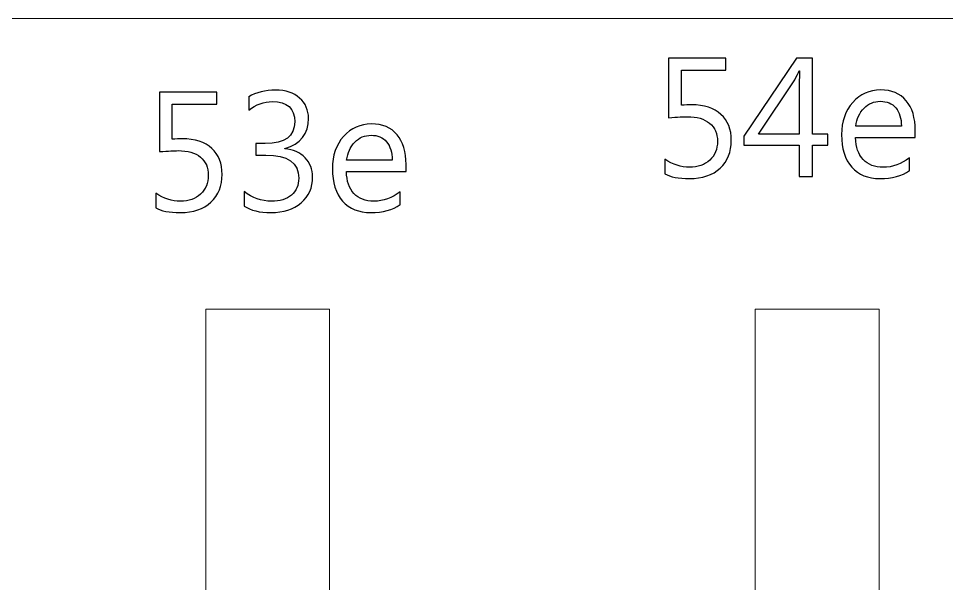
# Model space of a CAD drawing. Header units: centimetres. Extents: x -19.4 to 19.9, y -26.5 to 22.7.
# Drawn here: x -2.391 to -0.068, y 21.257 to 22.671 of the extents above; entities that cross this region are included whole.
import ezdxf

# ---------------------------------------------------------------- set-up
doc = ezdxf.new("R2010")
doc.units = ezdxf.units.CM
doc.header["$MEASUREMENT"] = 0
doc.layers.add('Camada 1', color=7, linetype='Continuous')

msp = doc.modelspace()

# ---------------------------------------------------------------- linework, layer by layer
at = {"layer": 'Camada 1', "color": 7, "lineweight": 9}
for points in [[(-1.92251, 20.52374), (-1.61237, 20.52374), (-1.61237, 21.94334), (-1.92251, 21.94334), (-1.92251, 20.52374)], [(-0.54651, 20.52374), (-0.23637, 20.52374), (-0.23637, 21.94334), (-0.54651, 21.94334), (-0.54651, 20.52374)]]:
    msp.add_lwpolyline(points, close=True, dxfattribs=at)
msp.add_open_spline([(-5.71413, 22.67052), (-5.71413, 22.67052), (2.17639, 22.67048), (2.17639, 22.67048), (2.17639, 22.67048), (2.17639, 22.67048), (2.17639, 19.8054), (2.17639, 19.8054), (2.17639, 19.8054), (2.17639, 19.8054), (-5.71413, 19.80566), (-5.71413, 19.80566), (-5.71413, 19.80566), (-5.71413, 19.80566), (-5.71413, 22.67052), (-5.71413, 22.67052)], degree=3, knots=[0, 0, 0, 0, 0.2, 0.2, 0.2, 0.2, 0.4, 0.4, 0.4, 0.4, 0.6, 0.6, 0.6, 0.6, 1, 1, 1, 1], dxfattribs=at)
at = {"layer": 'Camada 1', "color": 7}
for points, knots in [([(-0.77278, 22.2824), (-0.77278, 22.2824), (-0.77278, 22.31838), (-0.77278, 22.31838), (-0.77278, 22.31838), (-0.75253, 22.30512), (-0.73193, 22.29848), (-0.71098, 22.29848), (-0.71098, 22.29848), (-0.69002, 22.29848), (-0.67316, 22.30441), (-0.66032, 22.31626), (-0.66032, 22.31626), (-0.64754, 22.32805), (-0.64112, 22.34378), (-0.64112, 22.36333), (-0.64112, 22.36333), (-0.64112, 22.38273), (-0.64769, 22.3979), (-0.66074, 22.40876), (-0.66074, 22.40876), (-0.67386, 22.41963), (-0.69256, 22.42506), (-0.71697, 22.42506), (-0.71697, 22.42506), (-0.72523, 22.42506), (-0.74075, 22.42422), (-0.76347, 22.42259), (-0.76347, 22.42259), (-0.76347, 22.42259), (-0.76347, 22.57154), (-0.76347, 22.57154), (-0.76347, 22.57154), (-0.76347, 22.57154), (-0.61996, 22.57154), (-0.61996, 22.57154), (-0.61996, 22.57154), (-0.61996, 22.57154), (-0.61996, 22.54106), (-0.61996, 22.54106), (-0.61996, 22.54106), (-0.61996, 22.54106), (-0.7313, 22.54106), (-0.7313, 22.54106), (-0.7313, 22.54106), (-0.7313, 22.54106), (-0.7313, 22.45385), (-0.7313, 22.45385), (-0.7313, 22.45385), (-0.72219, 22.45441), (-0.7138, 22.4547), (-0.70604, 22.4547), (-0.70604, 22.4547), (-0.67436, 22.4547), (-0.6498, 22.44672), (-0.63245, 22.43085), (-0.63245, 22.43085), (-0.61509, 22.41497), (-0.60641, 22.39317), (-0.60641, 22.36551), (-0.60641, 22.36551), (-0.60641, 22.33687), (-0.61572, 22.31379), (-0.63442, 22.29637), (-0.63442, 22.29637), (-0.65312, 22.27887), (-0.6788, 22.27012), (-0.71133, 22.27012), (-0.71133, 22.27012), (-0.73877, 22.27012), (-0.75924, 22.27421), (-0.77278, 22.2824)], [0, 0, 0, 0, 0.0526316, 0.0526316, 0.0526316, 0.0526316, 0.1052632, 0.1052632, 0.1052632, 0.1052632, 0.1578947, 0.1578947, 0.1578947, 0.1578947, 0.2105263, 0.2105263, 0.2105263, 0.2105263, 0.2631579, 0.2631579, 0.2631579, 0.2631579, 0.3157895, 0.3157895, 0.3157895, 0.3157895, 0.3684211, 0.3684211, 0.3684211, 0.3684211, 0.4210526, 0.4210526, 0.4210526, 0.4210526, 0.4736842, 0.4736842, 0.4736842, 0.4736842, 0.5263158, 0.5263158, 0.5263158, 0.5263158, 0.5789474, 0.5789474, 0.5789474, 0.5789474, 0.6315789, 0.6315789, 0.6315789, 0.631579, 0.6842105, 0.6842105, 0.6842105, 0.6842105, 0.7368421, 0.7368421, 0.7368421, 0.7368421, 0.7894737, 0.7894737, 0.7894737, 0.7894737, 0.8421053, 0.8421053, 0.8421053, 0.8421053, 0.8947368, 0.8947368, 0.8947368, 0.8947369, 1, 1, 1, 1]), ([(-0.36468, 22.35394), (-0.36468, 22.35394), (-0.40278, 22.35394), (-0.40278, 22.35394), (-0.40278, 22.35394), (-0.40278, 22.35394), (-0.40278, 22.2752), (-0.40278, 22.2752), (-0.40278, 22.2752), (-0.40278, 22.2752), (-0.43623, 22.2752), (-0.43623, 22.2752), (-0.43623, 22.2752), (-0.43623, 22.2752), (-0.43623, 22.35394), (-0.43623, 22.35394), (-0.43623, 22.35394), (-0.43623, 22.35394), (-0.57551, 22.35394), (-0.57551, 22.35394), (-0.57551, 22.35394), (-0.57551, 22.35394), (-0.57551, 22.3761), (-0.57551, 22.3761), (-0.57551, 22.3761), (-0.57551, 22.3761), (-0.44364, 22.57154), (-0.44364, 22.57154), (-0.44364, 22.57154), (-0.44364, 22.57154), (-0.40278, 22.57154), (-0.40278, 22.57154), (-0.40278, 22.57154), (-0.40278, 22.57154), (-0.40278, 22.38146), (-0.40278, 22.38146), (-0.40278, 22.38146), (-0.40278, 22.38146), (-0.36468, 22.38146), (-0.36468, 22.38146), (-0.36468, 22.38146), (-0.36468, 22.38146), (-0.36468, 22.35394), (-0.36468, 22.35394)], [0, 0, 0, 0, 0.0833333, 0.0833333, 0.0833333, 0.0833333, 0.1666667, 0.1666667, 0.1666667, 0.1666667, 0.25, 0.25, 0.25, 0.25, 0.3333333, 0.3333333, 0.3333333, 0.3333333, 0.4166667, 0.4166667, 0.4166667, 0.4166667, 0.5, 0.5, 0.5, 0.5, 0.5833333, 0.5833333, 0.5833333, 0.5833333, 0.6666667, 0.6666667, 0.6666667, 0.6666667, 0.75, 0.75, 0.75, 0.75, 0.8333333, 0.8333333, 0.8333333, 0.8333333, 1, 1, 1, 1]), ([(-0.43623, 22.38146), (-0.43623, 22.38146), (-0.43623, 22.50952), (-0.43623, 22.50952), (-0.43623, 22.50952), (-0.43623, 22.51862), (-0.43595, 22.52885), (-0.43538, 22.54014), (-0.43538, 22.54014), (-0.43538, 22.54014), (-0.43623, 22.54014), (-0.43623, 22.54014), (-0.43623, 22.54014), (-0.43813, 22.53513), (-0.44194, 22.52758), (-0.44759, 22.51742), (-0.44759, 22.51742), (-0.44759, 22.51742), (-0.53875, 22.38146), (-0.53875, 22.38146), (-0.53875, 22.38146), (-0.53875, 22.38146), (-0.43623, 22.38146), (-0.43623, 22.38146)], [0, 0, 0, 0, 0.1428571, 0.1428571, 0.1428571, 0.1428572, 0.2857143, 0.2857143, 0.2857143, 0.2857143, 0.4285714, 0.4285714, 0.4285714, 0.4285714, 0.5714286, 0.5714286, 0.5714286, 0.5714286, 0.7142857, 0.7142857, 0.7142857, 0.7142857, 1, 1, 1, 1]), ([(-1.82638, 22.20121), (-1.82638, 22.20121), (-1.82638, 22.23761), (-1.82638, 22.23761), (-1.82638, 22.23761), (-1.80613, 22.22153), (-1.7832, 22.21348), (-1.75772, 22.21348), (-1.75772, 22.21348), (-1.73698, 22.21348), (-1.72047, 22.21863), (-1.70812, 22.22901), (-1.70812, 22.22901), (-1.69578, 22.23938), (-1.68964, 22.25335), (-1.68964, 22.27085), (-1.68964, 22.27085), (-1.68964, 22.30965), (-1.71715, 22.32906), (-1.77212, 22.32906), (-1.77212, 22.32906), (-1.77212, 22.32906), (-1.79674, 22.32906), (-1.79674, 22.32906), (-1.79674, 22.32906), (-1.79674, 22.32906), (-1.79674, 22.35784), (-1.79674, 22.35784), (-1.79674, 22.35784), (-1.79674, 22.35784), (-1.77332, 22.35784), (-1.77332, 22.35784), (-1.77332, 22.35784), (-1.72428, 22.35784), (-1.6998, 22.37605), (-1.6998, 22.41238), (-1.6998, 22.41238), (-1.6998, 22.44604), (-1.7185, 22.46283), (-1.75589, 22.46283), (-1.75589, 22.46283), (-1.77677, 22.46283), (-1.79646, 22.45578), (-1.81495, 22.44166), (-1.81495, 22.44166), (-1.81495, 22.44166), (-1.81495, 22.47468), (-1.81495, 22.47468), (-1.81495, 22.47468), (-1.7959, 22.48597), (-1.77339, 22.49162), (-1.74749, 22.49162), (-1.74749, 22.49162), (-1.72252, 22.49162), (-1.70255, 22.48499), (-1.68752, 22.47179), (-1.68752, 22.47179), (-1.67256, 22.45853), (-1.66508, 22.44159), (-1.66508, 22.42092), (-1.66508, 22.42092), (-1.66508, 22.3819), (-1.68491, 22.35678), (-1.72463, 22.34564), (-1.72463, 22.34564), (-1.72463, 22.34564), (-1.72463, 22.34479), (-1.72463, 22.34479), (-1.72463, 22.34479), (-1.70333, 22.34274), (-1.68639, 22.33526), (-1.67383, 22.32235), (-1.67383, 22.32235), (-1.6612, 22.30944), (-1.65492, 22.29335), (-1.65492, 22.27409), (-1.65492, 22.27409), (-1.65492, 22.24742), (-1.66445, 22.22597), (-1.68357, 22.2096), (-1.68357, 22.2096), (-1.70269, 22.1933), (-1.72788, 22.18512), (-1.75914, 22.18512), (-1.75914, 22.18512), (-1.78729, 22.18512), (-1.80972, 22.19048), (-1.82638, 22.20121)], [0, 0, 0, 0, 0.0434783, 0.0434783, 0.0434783, 0.0434783, 0.0869565, 0.0869565, 0.0869565, 0.0869565, 0.1304348, 0.1304348, 0.1304348, 0.1304348, 0.173913, 0.173913, 0.173913, 0.1739131, 0.2173913, 0.2173913, 0.2173913, 0.2173913, 0.2608696, 0.2608696, 0.2608696, 0.2608696, 0.3043478, 0.3043478, 0.3043478, 0.3043478, 0.3478261, 0.3478261, 0.3478261, 0.3478261, 0.3913043, 0.3913043, 0.3913043, 0.3913044, 0.4347826, 0.4347826, 0.4347826, 0.4347826, 0.4782609, 0.4782609, 0.4782609, 0.4782609, 0.5217391, 0.5217391, 0.5217391, 0.5217391, 0.5652174, 0.5652174, 0.5652174, 0.5652174, 0.6086957, 0.6086957, 0.6086957, 0.6086957, 0.6521739, 0.6521739, 0.6521739, 0.6521739, 0.6956522, 0.6956522, 0.6956522, 0.6956522, 0.7391304, 0.7391304, 0.7391304, 0.7391304, 0.7826087, 0.7826087, 0.7826087, 0.7826087, 0.826087, 0.826087, 0.826087, 0.826087, 0.8695652, 0.8695652, 0.8695652, 0.8695652, 0.9130435, 0.9130435, 0.9130435, 0.9130435, 1, 1, 1, 1]), ([(-0.14582, 22.37257), (-0.14582, 22.37257), (-0.29526, 22.37257), (-0.29526, 22.37257), (-0.29526, 22.37257), (-0.29469, 22.34893), (-0.28834, 22.33066), (-0.27628, 22.31782), (-0.27628, 22.31782), (-0.26414, 22.3049), (-0.24749, 22.29848), (-0.22632, 22.29848), (-0.22632, 22.29848), (-0.20247, 22.29848), (-0.1806, 22.30639), (-0.16063, 22.32219), (-0.16063, 22.32219), (-0.16063, 22.32219), (-0.16063, 22.29044), (-0.16063, 22.29044), (-0.16063, 22.29044), (-0.17919, 22.27689), (-0.20381, 22.27012), (-0.23437, 22.27012), (-0.23437, 22.27012), (-0.26421, 22.27012), (-0.28771, 22.27972), (-0.30478, 22.29898), (-0.30478, 22.29898), (-0.32186, 22.31824), (-0.33039, 22.34533), (-0.33039, 22.38019), (-0.33039, 22.38019), (-0.33039, 22.41321), (-0.32108, 22.44002), (-0.30238, 22.46083), (-0.30238, 22.46083), (-0.28368, 22.48158), (-0.26054, 22.49195), (-0.23281, 22.49195), (-0.23281, 22.49195), (-0.20515, 22.49195), (-0.18371, 22.48299), (-0.16854, 22.46507), (-0.16854, 22.46507), (-0.15337, 22.44715), (-0.14582, 22.42224), (-0.14582, 22.39035), (-0.14582, 22.39035), (-0.14582, 22.39035), (-0.14582, 22.37257), (-0.14582, 22.37257)], [0, 0, 0, 0, 0.0714286, 0.0714286, 0.0714286, 0.0714286, 0.1428571, 0.1428571, 0.1428571, 0.1428572, 0.2142857, 0.2142857, 0.2142857, 0.2142857, 0.2857143, 0.2857143, 0.2857143, 0.2857143, 0.3571429, 0.3571429, 0.3571429, 0.3571429, 0.4285714, 0.4285714, 0.4285714, 0.4285714, 0.5, 0.5, 0.5, 0.5, 0.5714286, 0.5714286, 0.5714286, 0.5714286, 0.6428571, 0.6428571, 0.6428571, 0.6428572, 0.7142857, 0.7142857, 0.7142857, 0.7142857, 0.7857143, 0.7857143, 0.7857143, 0.7857143, 0.8571429, 0.8571429, 0.8571429, 0.8571429, 1, 1, 1, 1]), ([(-2.04778, 22.1974), (-2.04778, 22.1974), (-2.04778, 22.23338), (-2.04778, 22.23338), (-2.04778, 22.23338), (-2.02753, 22.22012), (-2.00693, 22.21348), (-1.98598, 22.21348), (-1.98598, 22.21348), (-1.96502, 22.21348), (-1.94816, 22.21941), (-1.93532, 22.23126), (-1.93532, 22.23126), (-1.92254, 22.24305), (-1.91612, 22.25878), (-1.91612, 22.27833), (-1.91612, 22.27833), (-1.91612, 22.29773), (-1.92269, 22.3129), (-1.93574, 22.32376), (-1.93574, 22.32376), (-1.94886, 22.33463), (-1.96756, 22.34006), (-1.99197, 22.34006), (-1.99197, 22.34006), (-2.00023, 22.34006), (-2.01575, 22.33922), (-2.03847, 22.33759), (-2.03847, 22.33759), (-2.03847, 22.33759), (-2.03847, 22.48654), (-2.03847, 22.48654), (-2.03847, 22.48654), (-2.03847, 22.48654), (-1.89496, 22.48654), (-1.89496, 22.48654), (-1.89496, 22.48654), (-1.89496, 22.48654), (-1.89496, 22.45606), (-1.89496, 22.45606), (-1.89496, 22.45606), (-1.89496, 22.45606), (-2.0063, 22.45606), (-2.0063, 22.45606), (-2.0063, 22.45606), (-2.0063, 22.45606), (-2.0063, 22.36885), (-2.0063, 22.36885), (-2.0063, 22.36885), (-1.99719, 22.36941), (-1.9888, 22.3697), (-1.98104, 22.3697), (-1.98104, 22.3697), (-1.94936, 22.3697), (-1.9248, 22.36172), (-1.90745, 22.34585), (-1.90745, 22.34585), (-1.89009, 22.32997), (-1.88141, 22.30817), (-1.88141, 22.28051), (-1.88141, 22.28051), (-1.88141, 22.25187), (-1.89072, 22.22879), (-1.90942, 22.21137), (-1.90942, 22.21137), (-1.92812, 22.19387), (-1.9538, 22.18512), (-1.98633, 22.18512), (-1.98633, 22.18512), (-2.01377, 22.18512), (-2.03424, 22.18921), (-2.04778, 22.1974)], [0, 0, 0, 0, 0.0526316, 0.0526316, 0.0526316, 0.0526316, 0.1052632, 0.1052632, 0.1052632, 0.1052632, 0.1578947, 0.1578947, 0.1578947, 0.1578947, 0.2105263, 0.2105263, 0.2105263, 0.2105263, 0.2631579, 0.2631579, 0.2631579, 0.2631579, 0.3157895, 0.3157895, 0.3157895, 0.3157895, 0.3684211, 0.3684211, 0.3684211, 0.3684211, 0.4210526, 0.4210526, 0.4210526, 0.4210526, 0.4736842, 0.4736842, 0.4736842, 0.4736842, 0.5263158, 0.5263158, 0.5263158, 0.5263158, 0.5789474, 0.5789474, 0.5789474, 0.5789474, 0.6315789, 0.6315789, 0.6315789, 0.631579, 0.6842105, 0.6842105, 0.6842105, 0.6842105, 0.7368421, 0.7368421, 0.7368421, 0.7368421, 0.7894737, 0.7894737, 0.7894737, 0.7894737, 0.8421053, 0.8421053, 0.8421053, 0.8421053, 0.8947368, 0.8947368, 0.8947368, 0.8947369, 1, 1, 1, 1]), ([(-0.18053, 22.40136), (-0.18067, 22.42097), (-0.1854, 22.43628), (-0.19471, 22.44722), (-0.19471, 22.44722), (-0.20403, 22.45815), (-0.21694, 22.46359), (-0.23345, 22.46359), (-0.23345, 22.46359), (-0.24939, 22.46359), (-0.26301, 22.45787), (-0.27416, 22.44637), (-0.27416, 22.44637), (-0.28531, 22.43487), (-0.29222, 22.41991), (-0.29483, 22.40136), (-0.29483, 22.40136), (-0.29483, 22.40136), (-0.18053, 22.40136), (-0.18053, 22.40136)], [0, 0, 0, 0, 0.1666667, 0.1666667, 0.1666667, 0.1666667, 0.3333333, 0.3333333, 0.3333333, 0.3333333, 0.5, 0.5, 0.5, 0.5, 0.6666667, 0.6666667, 0.6666667, 0.6666667, 1, 1, 1, 1]), ([(-1.42082, 22.28757), (-1.42082, 22.28757), (-1.57026, 22.28757), (-1.57026, 22.28757), (-1.57026, 22.28757), (-1.56969, 22.26393), (-1.56334, 22.24566), (-1.55128, 22.23282), (-1.55128, 22.23282), (-1.53914, 22.2199), (-1.52249, 22.21348), (-1.50132, 22.21348), (-1.50132, 22.21348), (-1.47747, 22.21348), (-1.4556, 22.22139), (-1.43563, 22.23719), (-1.43563, 22.23719), (-1.43563, 22.23719), (-1.43563, 22.20544), (-1.43563, 22.20544), (-1.43563, 22.20544), (-1.45419, 22.19189), (-1.47881, 22.18512), (-1.50937, 22.18512), (-1.50937, 22.18512), (-1.53921, 22.18512), (-1.56271, 22.19472), (-1.57978, 22.21398), (-1.57978, 22.21398), (-1.59686, 22.23324), (-1.60539, 22.26033), (-1.60539, 22.29519), (-1.60539, 22.29519), (-1.60539, 22.32821), (-1.59608, 22.35502), (-1.57738, 22.37583), (-1.57738, 22.37583), (-1.55868, 22.39658), (-1.53554, 22.40695), (-1.50781, 22.40695), (-1.50781, 22.40695), (-1.48015, 22.40695), (-1.45871, 22.39799), (-1.44354, 22.38007), (-1.44354, 22.38007), (-1.42837, 22.36215), (-1.42082, 22.33724), (-1.42082, 22.30535), (-1.42082, 22.30535), (-1.42082, 22.30535), (-1.42082, 22.28757), (-1.42082, 22.28757)], [0, 0, 0, 0, 0.0714286, 0.0714286, 0.0714286, 0.0714286, 0.1428571, 0.1428571, 0.1428571, 0.1428572, 0.2142857, 0.2142857, 0.2142857, 0.2142857, 0.2857143, 0.2857143, 0.2857143, 0.2857143, 0.3571429, 0.3571429, 0.3571429, 0.3571429, 0.4285714, 0.4285714, 0.4285714, 0.4285714, 0.5, 0.5, 0.5, 0.5, 0.5714286, 0.5714286, 0.5714286, 0.5714286, 0.6428571, 0.6428571, 0.6428571, 0.6428572, 0.7142857, 0.7142857, 0.7142857, 0.7142857, 0.7857143, 0.7857143, 0.7857143, 0.7857143, 0.8571429, 0.8571429, 0.8571429, 0.8571429, 1, 1, 1, 1]), ([(-1.45553, 22.31636), (-1.45567, 22.33597), (-1.4604, 22.35128), (-1.46971, 22.36222), (-1.46971, 22.36222), (-1.47903, 22.37315), (-1.49194, 22.37859), (-1.50845, 22.37859), (-1.50845, 22.37859), (-1.52439, 22.37859), (-1.53801, 22.37287), (-1.54916, 22.36137), (-1.54916, 22.36137), (-1.56031, 22.34987), (-1.56722, 22.33491), (-1.56983, 22.31636), (-1.56983, 22.31636), (-1.56983, 22.31636), (-1.45553, 22.31636), (-1.45553, 22.31636)], [0, 0, 0, 0, 0.1666667, 0.1666667, 0.1666667, 0.1666667, 0.3333333, 0.3333333, 0.3333333, 0.3333333, 0.5, 0.5, 0.5, 0.5, 0.6666667, 0.6666667, 0.6666667, 0.6666667, 1, 1, 1, 1])]:
    msp.add_open_spline(points, degree=3, knots=knots, dxfattribs=at)
at = {"layer": 'Camada 1', "color": 250, "lineweight": 9}
for points, knots in [([(-0.77278, 22.2824), (-0.77278, 22.2824), (-0.77278, 22.31838), (-0.77278, 22.31838), (-0.77278, 22.31838), (-0.75253, 22.30512), (-0.73193, 22.29848), (-0.71098, 22.29848), (-0.71098, 22.29848), (-0.69002, 22.29848), (-0.67316, 22.30441), (-0.66032, 22.31626), (-0.66032, 22.31626), (-0.64754, 22.32805), (-0.64112, 22.34378), (-0.64112, 22.36333), (-0.64112, 22.36333), (-0.64112, 22.38273), (-0.64769, 22.3979), (-0.66074, 22.40876), (-0.66074, 22.40876), (-0.67386, 22.41963), (-0.69256, 22.42506), (-0.71697, 22.42506), (-0.71697, 22.42506), (-0.72523, 22.42506), (-0.74075, 22.42422), (-0.76347, 22.42259), (-0.76347, 22.42259), (-0.76347, 22.42259), (-0.76347, 22.57154), (-0.76347, 22.57154), (-0.76347, 22.57154), (-0.76347, 22.57154), (-0.61996, 22.57154), (-0.61996, 22.57154), (-0.61996, 22.57154), (-0.61996, 22.57154), (-0.61996, 22.54106), (-0.61996, 22.54106), (-0.61996, 22.54106), (-0.61996, 22.54106), (-0.7313, 22.54106), (-0.7313, 22.54106), (-0.7313, 22.54106), (-0.7313, 22.54106), (-0.7313, 22.45385), (-0.7313, 22.45385), (-0.7313, 22.45385), (-0.72219, 22.45441), (-0.7138, 22.4547), (-0.70604, 22.4547), (-0.70604, 22.4547), (-0.67436, 22.4547), (-0.6498, 22.44672), (-0.63245, 22.43085), (-0.63245, 22.43085), (-0.61509, 22.41497), (-0.60641, 22.39317), (-0.60641, 22.36551), (-0.60641, 22.36551), (-0.60641, 22.33687), (-0.61572, 22.31379), (-0.63442, 22.29637), (-0.63442, 22.29637), (-0.65312, 22.27887), (-0.6788, 22.27012), (-0.71133, 22.27012), (-0.71133, 22.27012), (-0.73877, 22.27012), (-0.75924, 22.27421), (-0.77278, 22.2824)], [0, 0, 0, 0, 0.0526316, 0.0526316, 0.0526316, 0.0526316, 0.1052632, 0.1052632, 0.1052632, 0.1052632, 0.1578947, 0.1578947, 0.1578947, 0.1578947, 0.2105263, 0.2105263, 0.2105263, 0.2105263, 0.2631579, 0.2631579, 0.2631579, 0.2631579, 0.3157895, 0.3157895, 0.3157895, 0.3157895, 0.3684211, 0.3684211, 0.3684211, 0.3684211, 0.4210526, 0.4210526, 0.4210526, 0.4210526, 0.4736842, 0.4736842, 0.4736842, 0.4736842, 0.5263158, 0.5263158, 0.5263158, 0.5263158, 0.5789474, 0.5789474, 0.5789474, 0.5789474, 0.6315789, 0.6315789, 0.6315789, 0.631579, 0.6842105, 0.6842105, 0.6842105, 0.6842105, 0.7368421, 0.7368421, 0.7368421, 0.7368421, 0.7894737, 0.7894737, 0.7894737, 0.7894737, 0.8421053, 0.8421053, 0.8421053, 0.8421053, 0.8947368, 0.8947368, 0.8947368, 0.8947369, 1, 1, 1, 1]), ([(-0.36468, 22.35394), (-0.36468, 22.35394), (-0.40278, 22.35394), (-0.40278, 22.35394), (-0.40278, 22.35394), (-0.40278, 22.35394), (-0.40278, 22.2752), (-0.40278, 22.2752), (-0.40278, 22.2752), (-0.40278, 22.2752), (-0.43623, 22.2752), (-0.43623, 22.2752), (-0.43623, 22.2752), (-0.43623, 22.2752), (-0.43623, 22.35394), (-0.43623, 22.35394), (-0.43623, 22.35394), (-0.43623, 22.35394), (-0.57551, 22.35394), (-0.57551, 22.35394), (-0.57551, 22.35394), (-0.57551, 22.35394), (-0.57551, 22.3761), (-0.57551, 22.3761), (-0.57551, 22.3761), (-0.57551, 22.3761), (-0.44364, 22.57154), (-0.44364, 22.57154), (-0.44364, 22.57154), (-0.44364, 22.57154), (-0.40278, 22.57154), (-0.40278, 22.57154), (-0.40278, 22.57154), (-0.40278, 22.57154), (-0.40278, 22.38146), (-0.40278, 22.38146), (-0.40278, 22.38146), (-0.40278, 22.38146), (-0.36468, 22.38146), (-0.36468, 22.38146), (-0.36468, 22.38146), (-0.36468, 22.38146), (-0.36468, 22.35394), (-0.36468, 22.35394)], [0, 0, 0, 0, 0.0833333, 0.0833333, 0.0833333, 0.0833333, 0.1666667, 0.1666667, 0.1666667, 0.1666667, 0.25, 0.25, 0.25, 0.25, 0.3333333, 0.3333333, 0.3333333, 0.3333333, 0.4166667, 0.4166667, 0.4166667, 0.4166667, 0.5, 0.5, 0.5, 0.5, 0.5833333, 0.5833333, 0.5833333, 0.5833333, 0.6666667, 0.6666667, 0.6666667, 0.6666667, 0.75, 0.75, 0.75, 0.75, 0.8333333, 0.8333333, 0.8333333, 0.8333333, 1, 1, 1, 1]), ([(-0.43623, 22.38146), (-0.43623, 22.38146), (-0.43623, 22.50952), (-0.43623, 22.50952), (-0.43623, 22.50952), (-0.43623, 22.51862), (-0.43595, 22.52885), (-0.43538, 22.54014), (-0.43538, 22.54014), (-0.43538, 22.54014), (-0.43623, 22.54014), (-0.43623, 22.54014), (-0.43623, 22.54014), (-0.43813, 22.53513), (-0.44194, 22.52758), (-0.44759, 22.51742), (-0.44759, 22.51742), (-0.44759, 22.51742), (-0.53875, 22.38146), (-0.53875, 22.38146), (-0.53875, 22.38146), (-0.53875, 22.38146), (-0.43623, 22.38146), (-0.43623, 22.38146)], [0, 0, 0, 0, 0.1428571, 0.1428571, 0.1428571, 0.1428572, 0.2857143, 0.2857143, 0.2857143, 0.2857143, 0.4285714, 0.4285714, 0.4285714, 0.4285714, 0.5714286, 0.5714286, 0.5714286, 0.5714286, 0.7142857, 0.7142857, 0.7142857, 0.7142857, 1, 1, 1, 1]), ([(-1.82638, 22.20121), (-1.82638, 22.20121), (-1.82638, 22.23761), (-1.82638, 22.23761), (-1.82638, 22.23761), (-1.80613, 22.22153), (-1.7832, 22.21348), (-1.75772, 22.21348), (-1.75772, 22.21348), (-1.73698, 22.21348), (-1.72047, 22.21863), (-1.70812, 22.22901), (-1.70812, 22.22901), (-1.69578, 22.23938), (-1.68964, 22.25335), (-1.68964, 22.27085), (-1.68964, 22.27085), (-1.68964, 22.30965), (-1.71715, 22.32906), (-1.77212, 22.32906), (-1.77212, 22.32906), (-1.77212, 22.32906), (-1.79674, 22.32906), (-1.79674, 22.32906), (-1.79674, 22.32906), (-1.79674, 22.32906), (-1.79674, 22.35784), (-1.79674, 22.35784), (-1.79674, 22.35784), (-1.79674, 22.35784), (-1.77332, 22.35784), (-1.77332, 22.35784), (-1.77332, 22.35784), (-1.72428, 22.35784), (-1.6998, 22.37605), (-1.6998, 22.41238), (-1.6998, 22.41238), (-1.6998, 22.44604), (-1.7185, 22.46283), (-1.75589, 22.46283), (-1.75589, 22.46283), (-1.77677, 22.46283), (-1.79646, 22.45578), (-1.81495, 22.44166), (-1.81495, 22.44166), (-1.81495, 22.44166), (-1.81495, 22.47468), (-1.81495, 22.47468), (-1.81495, 22.47468), (-1.7959, 22.48597), (-1.77339, 22.49162), (-1.74749, 22.49162), (-1.74749, 22.49162), (-1.72252, 22.49162), (-1.70255, 22.48499), (-1.68752, 22.47179), (-1.68752, 22.47179), (-1.67256, 22.45853), (-1.66508, 22.44159), (-1.66508, 22.42092), (-1.66508, 22.42092), (-1.66508, 22.3819), (-1.68491, 22.35678), (-1.72463, 22.34564), (-1.72463, 22.34564), (-1.72463, 22.34564), (-1.72463, 22.34479), (-1.72463, 22.34479), (-1.72463, 22.34479), (-1.70333, 22.34274), (-1.68639, 22.33526), (-1.67383, 22.32235), (-1.67383, 22.32235), (-1.6612, 22.30944), (-1.65492, 22.29335), (-1.65492, 22.27409), (-1.65492, 22.27409), (-1.65492, 22.24742), (-1.66445, 22.22597), (-1.68357, 22.2096), (-1.68357, 22.2096), (-1.70269, 22.1933), (-1.72788, 22.18512), (-1.75914, 22.18512), (-1.75914, 22.18512), (-1.78729, 22.18512), (-1.80972, 22.19048), (-1.82638, 22.20121)], [0, 0, 0, 0, 0.0434783, 0.0434783, 0.0434783, 0.0434783, 0.0869565, 0.0869565, 0.0869565, 0.0869565, 0.1304348, 0.1304348, 0.1304348, 0.1304348, 0.173913, 0.173913, 0.173913, 0.1739131, 0.2173913, 0.2173913, 0.2173913, 0.2173913, 0.2608696, 0.2608696, 0.2608696, 0.2608696, 0.3043478, 0.3043478, 0.3043478, 0.3043478, 0.3478261, 0.3478261, 0.3478261, 0.3478261, 0.3913043, 0.3913043, 0.3913043, 0.3913044, 0.4347826, 0.4347826, 0.4347826, 0.4347826, 0.4782609, 0.4782609, 0.4782609, 0.4782609, 0.5217391, 0.5217391, 0.5217391, 0.5217391, 0.5652174, 0.5652174, 0.5652174, 0.5652174, 0.6086957, 0.6086957, 0.6086957, 0.6086957, 0.6521739, 0.6521739, 0.6521739, 0.6521739, 0.6956522, 0.6956522, 0.6956522, 0.6956522, 0.7391304, 0.7391304, 0.7391304, 0.7391304, 0.7826087, 0.7826087, 0.7826087, 0.7826087, 0.826087, 0.826087, 0.826087, 0.826087, 0.8695652, 0.8695652, 0.8695652, 0.8695652, 0.9130435, 0.9130435, 0.9130435, 0.9130435, 1, 1, 1, 1]), ([(-0.14582, 22.37257), (-0.14582, 22.37257), (-0.29526, 22.37257), (-0.29526, 22.37257), (-0.29526, 22.37257), (-0.29469, 22.34893), (-0.28834, 22.33066), (-0.27628, 22.31782), (-0.27628, 22.31782), (-0.26414, 22.3049), (-0.24749, 22.29848), (-0.22632, 22.29848), (-0.22632, 22.29848), (-0.20247, 22.29848), (-0.1806, 22.30639), (-0.16063, 22.32219), (-0.16063, 22.32219), (-0.16063, 22.32219), (-0.16063, 22.29044), (-0.16063, 22.29044), (-0.16063, 22.29044), (-0.17919, 22.27689), (-0.20381, 22.27012), (-0.23437, 22.27012), (-0.23437, 22.27012), (-0.26421, 22.27012), (-0.28771, 22.27972), (-0.30478, 22.29898), (-0.30478, 22.29898), (-0.32186, 22.31824), (-0.33039, 22.34533), (-0.33039, 22.38019), (-0.33039, 22.38019), (-0.33039, 22.41321), (-0.32108, 22.44002), (-0.30238, 22.46083), (-0.30238, 22.46083), (-0.28368, 22.48158), (-0.26054, 22.49195), (-0.23281, 22.49195), (-0.23281, 22.49195), (-0.20515, 22.49195), (-0.18371, 22.48299), (-0.16854, 22.46507), (-0.16854, 22.46507), (-0.15337, 22.44715), (-0.14582, 22.42224), (-0.14582, 22.39035), (-0.14582, 22.39035), (-0.14582, 22.39035), (-0.14582, 22.37257), (-0.14582, 22.37257)], [0, 0, 0, 0, 0.0714286, 0.0714286, 0.0714286, 0.0714286, 0.1428571, 0.1428571, 0.1428571, 0.1428572, 0.2142857, 0.2142857, 0.2142857, 0.2142857, 0.2857143, 0.2857143, 0.2857143, 0.2857143, 0.3571429, 0.3571429, 0.3571429, 0.3571429, 0.4285714, 0.4285714, 0.4285714, 0.4285714, 0.5, 0.5, 0.5, 0.5, 0.5714286, 0.5714286, 0.5714286, 0.5714286, 0.6428571, 0.6428571, 0.6428571, 0.6428572, 0.7142857, 0.7142857, 0.7142857, 0.7142857, 0.7857143, 0.7857143, 0.7857143, 0.7857143, 0.8571429, 0.8571429, 0.8571429, 0.8571429, 1, 1, 1, 1]), ([(-2.04778, 22.1974), (-2.04778, 22.1974), (-2.04778, 22.23338), (-2.04778, 22.23338), (-2.04778, 22.23338), (-2.02753, 22.22012), (-2.00693, 22.21348), (-1.98598, 22.21348), (-1.98598, 22.21348), (-1.96502, 22.21348), (-1.94816, 22.21941), (-1.93532, 22.23126), (-1.93532, 22.23126), (-1.92254, 22.24305), (-1.91612, 22.25878), (-1.91612, 22.27833), (-1.91612, 22.27833), (-1.91612, 22.29773), (-1.92269, 22.3129), (-1.93574, 22.32376), (-1.93574, 22.32376), (-1.94886, 22.33463), (-1.96756, 22.34006), (-1.99197, 22.34006), (-1.99197, 22.34006), (-2.00023, 22.34006), (-2.01575, 22.33922), (-2.03847, 22.33759), (-2.03847, 22.33759), (-2.03847, 22.33759), (-2.03847, 22.48654), (-2.03847, 22.48654), (-2.03847, 22.48654), (-2.03847, 22.48654), (-1.89496, 22.48654), (-1.89496, 22.48654), (-1.89496, 22.48654), (-1.89496, 22.48654), (-1.89496, 22.45606), (-1.89496, 22.45606), (-1.89496, 22.45606), (-1.89496, 22.45606), (-2.0063, 22.45606), (-2.0063, 22.45606), (-2.0063, 22.45606), (-2.0063, 22.45606), (-2.0063, 22.36885), (-2.0063, 22.36885), (-2.0063, 22.36885), (-1.99719, 22.36941), (-1.9888, 22.3697), (-1.98104, 22.3697), (-1.98104, 22.3697), (-1.94936, 22.3697), (-1.9248, 22.36172), (-1.90745, 22.34585), (-1.90745, 22.34585), (-1.89009, 22.32997), (-1.88141, 22.30817), (-1.88141, 22.28051), (-1.88141, 22.28051), (-1.88141, 22.25187), (-1.89072, 22.22879), (-1.90942, 22.21137), (-1.90942, 22.21137), (-1.92812, 22.19387), (-1.9538, 22.18512), (-1.98633, 22.18512), (-1.98633, 22.18512), (-2.01377, 22.18512), (-2.03424, 22.18921), (-2.04778, 22.1974)], [0, 0, 0, 0, 0.0526316, 0.0526316, 0.0526316, 0.0526316, 0.1052632, 0.1052632, 0.1052632, 0.1052632, 0.1578947, 0.1578947, 0.1578947, 0.1578947, 0.2105263, 0.2105263, 0.2105263, 0.2105263, 0.2631579, 0.2631579, 0.2631579, 0.2631579, 0.3157895, 0.3157895, 0.3157895, 0.3157895, 0.3684211, 0.3684211, 0.3684211, 0.3684211, 0.4210526, 0.4210526, 0.4210526, 0.4210526, 0.4736842, 0.4736842, 0.4736842, 0.4736842, 0.5263158, 0.5263158, 0.5263158, 0.5263158, 0.5789474, 0.5789474, 0.5789474, 0.5789474, 0.6315789, 0.6315789, 0.6315789, 0.631579, 0.6842105, 0.6842105, 0.6842105, 0.6842105, 0.7368421, 0.7368421, 0.7368421, 0.7368421, 0.7894737, 0.7894737, 0.7894737, 0.7894737, 0.8421053, 0.8421053, 0.8421053, 0.8421053, 0.8947368, 0.8947368, 0.8947368, 0.8947369, 1, 1, 1, 1]), ([(-0.18053, 22.40136), (-0.18067, 22.42097), (-0.1854, 22.43628), (-0.19471, 22.44722), (-0.19471, 22.44722), (-0.20403, 22.45815), (-0.21694, 22.46359), (-0.23345, 22.46359), (-0.23345, 22.46359), (-0.24939, 22.46359), (-0.26301, 22.45787), (-0.27416, 22.44637), (-0.27416, 22.44637), (-0.28531, 22.43487), (-0.29222, 22.41991), (-0.29483, 22.40136), (-0.29483, 22.40136), (-0.29483, 22.40136), (-0.18053, 22.40136), (-0.18053, 22.40136)], [0, 0, 0, 0, 0.1666667, 0.1666667, 0.1666667, 0.1666667, 0.3333333, 0.3333333, 0.3333333, 0.3333333, 0.5, 0.5, 0.5, 0.5, 0.6666667, 0.6666667, 0.6666667, 0.6666667, 1, 1, 1, 1]), ([(-1.42082, 22.28757), (-1.42082, 22.28757), (-1.57026, 22.28757), (-1.57026, 22.28757), (-1.57026, 22.28757), (-1.56969, 22.26393), (-1.56334, 22.24566), (-1.55128, 22.23282), (-1.55128, 22.23282), (-1.53914, 22.2199), (-1.52249, 22.21348), (-1.50132, 22.21348), (-1.50132, 22.21348), (-1.47747, 22.21348), (-1.4556, 22.22139), (-1.43563, 22.23719), (-1.43563, 22.23719), (-1.43563, 22.23719), (-1.43563, 22.20544), (-1.43563, 22.20544), (-1.43563, 22.20544), (-1.45419, 22.19189), (-1.47881, 22.18512), (-1.50937, 22.18512), (-1.50937, 22.18512), (-1.53921, 22.18512), (-1.56271, 22.19472), (-1.57978, 22.21398), (-1.57978, 22.21398), (-1.59686, 22.23324), (-1.60539, 22.26033), (-1.60539, 22.29519), (-1.60539, 22.29519), (-1.60539, 22.32821), (-1.59608, 22.35502), (-1.57738, 22.37583), (-1.57738, 22.37583), (-1.55868, 22.39658), (-1.53554, 22.40695), (-1.50781, 22.40695), (-1.50781, 22.40695), (-1.48015, 22.40695), (-1.45871, 22.39799), (-1.44354, 22.38007), (-1.44354, 22.38007), (-1.42837, 22.36215), (-1.42082, 22.33724), (-1.42082, 22.30535), (-1.42082, 22.30535), (-1.42082, 22.30535), (-1.42082, 22.28757), (-1.42082, 22.28757)], [0, 0, 0, 0, 0.0714286, 0.0714286, 0.0714286, 0.0714286, 0.1428571, 0.1428571, 0.1428571, 0.1428572, 0.2142857, 0.2142857, 0.2142857, 0.2142857, 0.2857143, 0.2857143, 0.2857143, 0.2857143, 0.3571429, 0.3571429, 0.3571429, 0.3571429, 0.4285714, 0.4285714, 0.4285714, 0.4285714, 0.5, 0.5, 0.5, 0.5, 0.5714286, 0.5714286, 0.5714286, 0.5714286, 0.6428571, 0.6428571, 0.6428571, 0.6428572, 0.7142857, 0.7142857, 0.7142857, 0.7142857, 0.7857143, 0.7857143, 0.7857143, 0.7857143, 0.8571429, 0.8571429, 0.8571429, 0.8571429, 1, 1, 1, 1]), ([(-1.45553, 22.31636), (-1.45567, 22.33597), (-1.4604, 22.35128), (-1.46971, 22.36222), (-1.46971, 22.36222), (-1.47903, 22.37315), (-1.49194, 22.37859), (-1.50845, 22.37859), (-1.50845, 22.37859), (-1.52439, 22.37859), (-1.53801, 22.37287), (-1.54916, 22.36137), (-1.54916, 22.36137), (-1.56031, 22.34987), (-1.56722, 22.33491), (-1.56983, 22.31636), (-1.56983, 22.31636), (-1.56983, 22.31636), (-1.45553, 22.31636), (-1.45553, 22.31636)], [0, 0, 0, 0, 0.1666667, 0.1666667, 0.1666667, 0.1666667, 0.3333333, 0.3333333, 0.3333333, 0.3333333, 0.5, 0.5, 0.5, 0.5, 0.6666667, 0.6666667, 0.6666667, 0.6666667, 1, 1, 1, 1])]:
    msp.add_open_spline(points, degree=3, knots=knots, dxfattribs=at)

doc.saveas('drawing.dxf')
